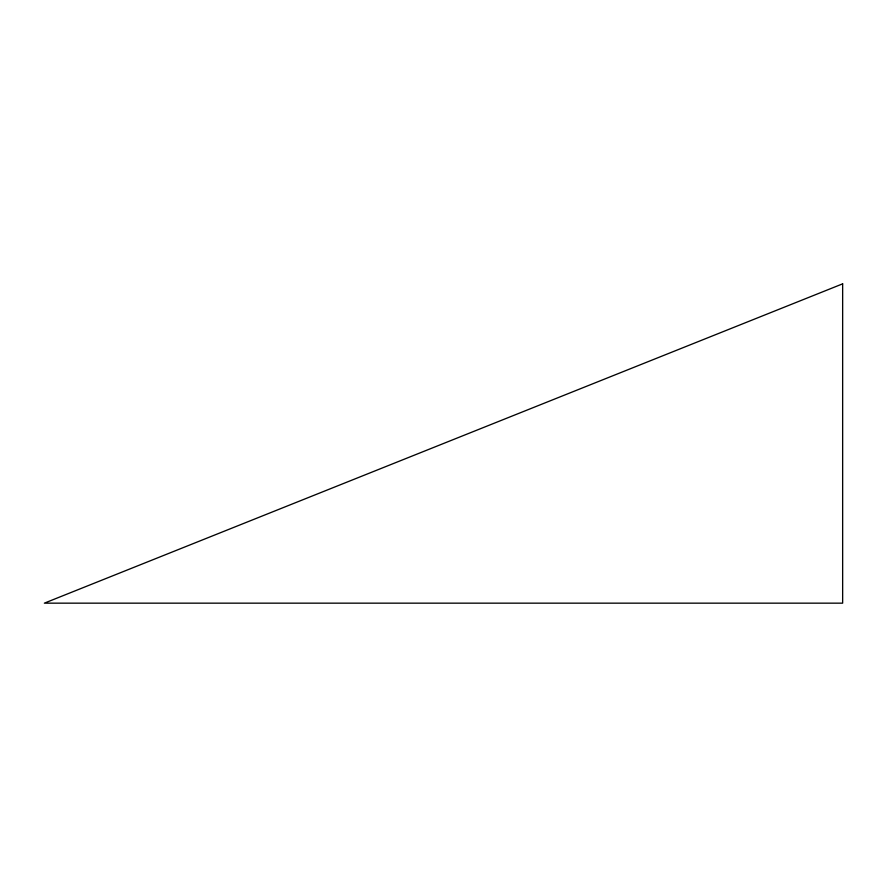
<?xml version="1.0" encoding="UTF-8"?>
<svg xmlns="http://www.w3.org/2000/svg" width="887" height="887" viewBox="0 0 887 887"><rect width="100%" height="100%" fill="white"/><g stroke="black" fill="none" stroke-linecap="round" stroke-linejoin="round"><path stroke-width="1.33" d="M842.65 283.84L44.35 603.16L842.65 603.16L842.65 283.84"/></g></svg>
